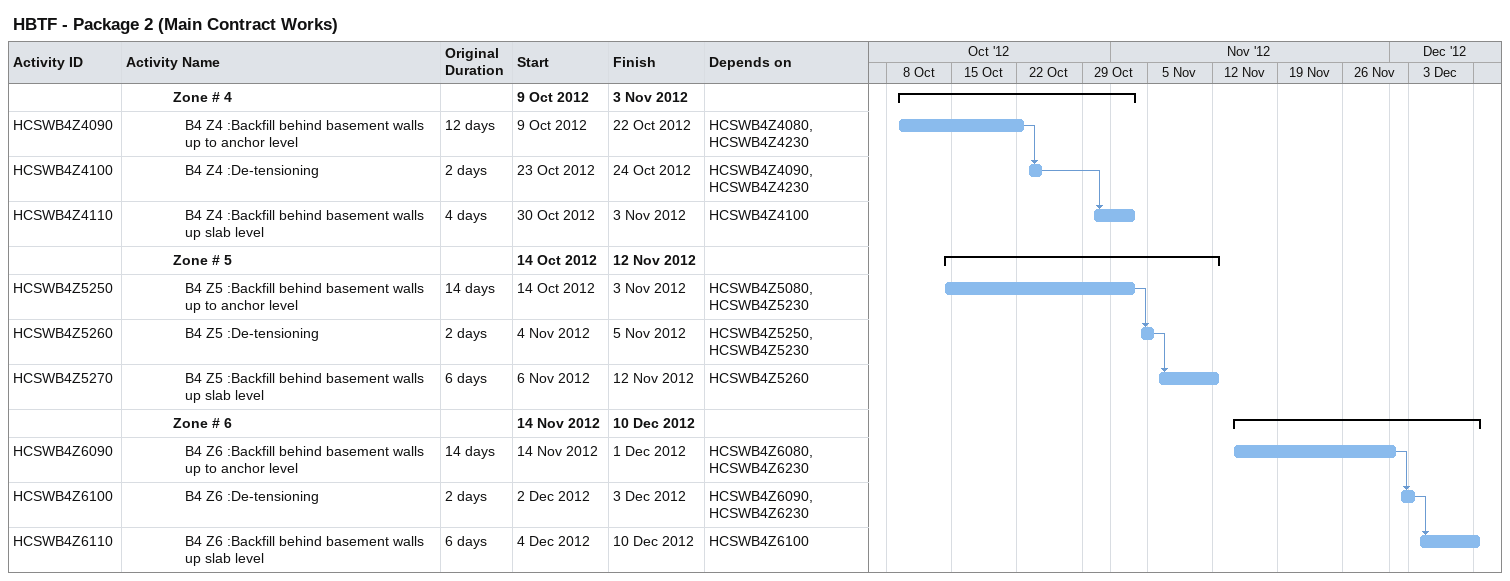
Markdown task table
HBTF - Package 2 (Main Contract Works)

| ID | Level | Task | Original duration | Start | Finish | Predecessors |
|---|---|---|---|---|---|---|
|  | 5 | **Zone # 4** |  | 2012-10-09 | 2012-11-03 |  |
| HCSWB4Z4090 | 6 | B4 Z4 :Backfill behind basement walls up to anchor level | 12d | 2012-10-09 | 2012-10-22 | HCSWB4Z4080, HCSWB4Z4230 |
| HCSWB4Z4100 | 6 | B4 Z4 :De-tensioning | 2d | 2012-10-23 | 2012-10-24 | HCSWB4Z4090, HCSWB4Z4230 |
| HCSWB4Z4110 | 6 | B4 Z4 :Backfill behind basement walls up slab level | 4d | 2012-10-30 | 2012-11-03 | HCSWB4Z4100 |
|  | 5 | **Zone # 5** |  | 2012-10-14 | 2012-11-12 |  |
| HCSWB4Z5250 | 6 | B4 Z5 :Backfill behind basement walls up to anchor level | 14d | 2012-10-14 | 2012-11-03 | HCSWB4Z5080, HCSWB4Z5230 |
| HCSWB4Z5260 | 6 | B4 Z5 :De-tensioning | 2d | 2012-11-04 | 2012-11-05 | HCSWB4Z5250, HCSWB4Z5230 |
| HCSWB4Z5270 | 6 | B4 Z5 :Backfill behind basement walls up slab level | 6d | 2012-11-06 | 2012-11-12 | HCSWB4Z5260 |
|  | 5 | **Zone # 6** |  | 2012-11-14 | 2012-12-10 |  |
| HCSWB4Z6090 | 6 | B4 Z6 :Backfill behind basement walls up to anchor level | 14d | 2012-11-14 | 2012-12-01 | HCSWB4Z6080, HCSWB4Z6230 |
| HCSWB4Z6100 | 6 | B4 Z6 :De-tensioning | 2d | 2012-12-02 | 2012-12-03 | HCSWB4Z6090, HCSWB4Z6230 |
| HCSWB4Z6110 | 6 | B4 Z6 :Backfill behind basement walls up slab level | 6d | 2012-12-04 | 2012-12-10 | HCSWB4Z6100 |
